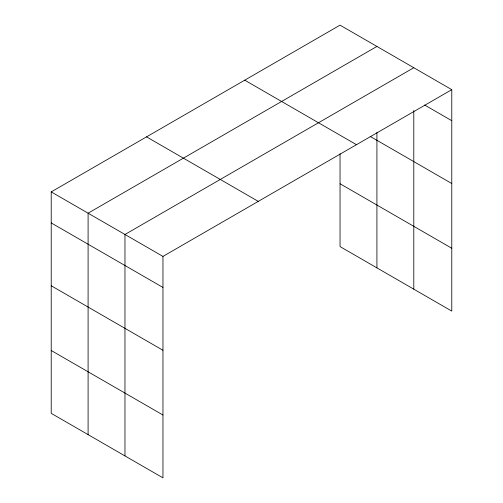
<?xml version="1.0" encoding="UTF-8"?>
<svg xmlns="http://www.w3.org/2000/svg" width="503" height="503" viewBox="0 0 503 503"><rect width="100%" height="100%" fill="white"/><g stroke="black" fill="none" stroke-linecap="round" stroke-linejoin="round"><path stroke-width="0.75" d="M413.793 110.541L413.793 289.162M51.218 191.901L162.959 256.411L162.959 477.85L51.218 413.34L51.218 191.901L340.041 25.15L451.782 89.66L451.782 311.099L340.041 246.589L340.041 153.698M376.917 46.439L88.094 213.19L88.094 434.63M413.793 67.729L124.964 234.48L124.964 455.913M162.959 256.411L451.782 89.66M424.645 105.026L451.782 120.695M370.214 136.432L451.782 183.526M244.728 80.178L356.47 144.688M340.041 183.752L451.782 248.262M146.53 136.873L258.272 201.382M51.218 222.93L162.959 287.446M51.218 285.767L162.959 350.277M51.218 350.503L162.959 415.013M376.917 132.452L376.917 267.879"/></g></svg>
